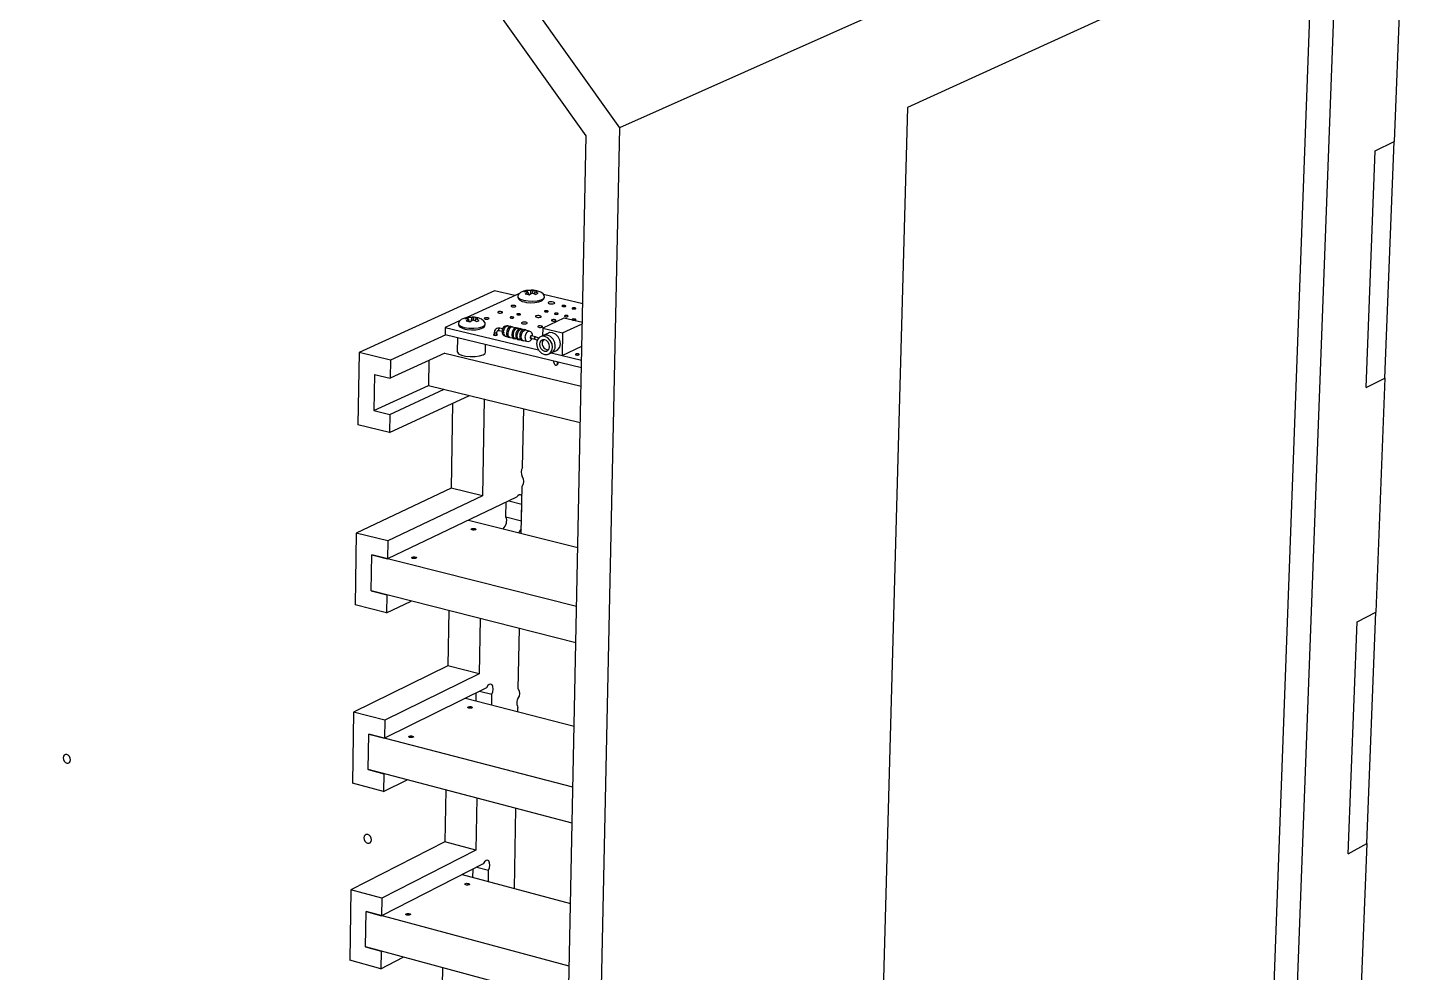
# Model space of a CAD drawing. Extents: x 0 to 254, y 0 to 197.
# Drawn here: x 201.8 to 254, y 101.9 to 137.7 of the extents above; entities that cross this region are included whole.
import ezdxf

# ---------------------------------------------------------------- set-up
doc = ezdxf.new("R2010")
doc.units = 0
doc.layers.get('0').update_dxf_attribs({"linetype": 'CONTINUOUS'})

msp = doc.modelspace()

# ---------------------------------------------------------------- linework, layer by layer
at = {"color": 7, "linetype": 'CONTINUOUS'}
for p, q in [((185.673, 188.161), (224.24, 133.923)), ((222.976, 133.617), (184.851, 187.279)), ((253.421, 146.944), (224.24, 133.923)), ((253.952, 142.47), (253.598, 133.406)), ((251.463, 142.146), (235.16, 134.695)), ((249.755, 96.683), (251.463, 142.146)), ((248.88, 96.917), (250.539, 141.724)), ((235.16, 134.695), (233.842, 87.453)), ((221.566, 64.996), (222.976, 133.617)), ((224.24, 133.923), (222.763, 64.617)), ((252.538, 124.078), (252.885, 133.06)), ((252.885, 133.06), (253.598, 133.406)), ((253.248, 124.439), (253.598, 133.406)), ((220.866, 127.745), (220.965, 127.77)), ((220.965, 127.77), (220.926, 127.66)), ((219.501, 127.752), (214.368, 125.409)), ((220.445, 127.647), (218.45, 126.734)), ((220.273, 127.568), (219.501, 127.752)), ((220.765, 127.699), (220.619, 127.713)), ((220.694, 127.761), (220.693, 127.761)), ((220.866, 127.745), (220.72, 127.759)), ((220.72, 127.759), (220.75, 127.7)), ((220.765, 127.699), (220.763, 127.611)), ((220.765, 127.67), (220.798, 127.602)), ((220.866, 127.745), (220.864, 127.632)), ((221.015, 127.71), (221.014, 127.627)), ((221.015, 127.71), (221.114, 127.735)), ((222.846, 127.25), (221.358, 127.604)), ((218.625, 126.718), (218.478, 126.733)), ((218.478, 126.733), (218.508, 126.673)), ((218.625, 126.718), (218.724, 126.743)), ((218.721, 126.746), (218.649, 126.75)), ((218.724, 126.743), (218.685, 126.631)), ((217.635, 126.361), (217.63, 126.086)), ((218.201, 126.62), (217.635, 126.361)), ((217.635, 126.361), (221.163, 125.512)), ((218.522, 126.671), (218.376, 126.686)), ((218.522, 126.671), (218.521, 126.582)), ((218.522, 126.645), (218.557, 126.573)), ((218.625, 126.718), (218.623, 126.605)), ((218.774, 126.682), (218.773, 126.598)), ((218.774, 126.682), (218.874, 126.708)), ((219.681, 126.243), (219.787, 126.217)), ((219.682, 126.242), (219.681, 126.243)), ((219.809, 126.305), (219.703, 126.331)), ((220.09, 126.397), (220.009, 126.416)), ((220.183, 126.384), (220.123, 126.398)), ((220.289, 126.349), (220.189, 126.373)), ((220.382, 126.336), (220.322, 126.35)), ((220.439, 126.313), (220.387, 126.325)), ((220.532, 126.3), (220.472, 126.314)), ((220.589, 126.277), (220.538, 126.289)), ((220.683, 126.264), (220.623, 126.278)), ((220.82, 126.222), (220.688, 126.253)), ((221.328, 126.337), (221.322, 126.044)), ((222.135, 126.71), (221.328, 126.337)), ((221.328, 126.337), (222.083, 126.156)), ((222.083, 126.156), (222.83, 126.502)), ((222.831, 126.543), (222.135, 126.71)), ((217.659, 126.08), (215.564, 125.119)), ((217.63, 126.086), (222.796, 124.842)), ((218.101, 125.973), (218.091, 125.439)), ((219.16, 125.419), (219.166, 125.717)), ((219.493, 126.152), (219.492, 126.065)), ((219.583, 126.063), (219.584, 126.15)), ((219.584, 126.15), (219.584, 126.15)), ((219.915, 126.028), (219.997, 126.008)), ((220.026, 125.992), (220.086, 125.977)), ((220.096, 125.984), (220.195, 125.96)), ((220.225, 125.944), (220.285, 125.929)), ((220.294, 125.936), (220.346, 125.924)), ((220.375, 125.908), (220.435, 125.893)), ((220.445, 125.9), (220.496, 125.888)), ((220.525, 125.872), (220.585, 125.857)), ((220.595, 125.864), (220.727, 125.833)), ((220.883, 125.954), (221.034, 125.918)), ((221.055, 126.006), (220.904, 126.042)), ((221.348, 126.056), (221.245, 126.009)), ((221.543, 126.147), (221.349, 126.056)), ((222.083, 126.156), (222.065, 125.295)), ((214.368, 125.409), (214.326, 122.667)), ((215.564, 125.119), (214.368, 125.409)), ((217.618, 125.382), (215.553, 124.431)), ((217.618, 125.385), (222.782, 124.136)), ((221.553, 125.347), (221.655, 125.394)), ((221.654, 125.394), (222.065, 125.295)), ((221.654, 125.394), (222.802, 125.117)), ((221.656, 125.395), (221.851, 125.485)), ((222.065, 125.295), (222.813, 125.643)), ((215.564, 125.119), (215.553, 124.431)), ((217.014, 125.104), (216.998, 124.162)), ((221.755, 125.028), (221.756, 125.092)), ((221.857, 124.937), (221.878, 124.947)), ((221.89, 124.995), (221.892, 125.06)), ((221.89, 124.995), (221.911, 125.005)), ((221.911, 125.005), (221.912, 125.055)), ((214.955, 124.577), (214.933, 123.206)), ((214.933, 123.206), (216.998, 124.162)), ((214.955, 124.577), (215.553, 124.431)), ((216.998, 124.162), (222.753, 122.76)), ((252.538, 124.078), (253.248, 124.439)), ((253.248, 124.439), (252.901, 115.569)), ((215.52, 122.373), (218.55, 123.784)), ((215.531, 123.06), (217.594, 124.017)), ((219.108, 123.648), (219.041, 119.972)), ((214.933, 123.206), (215.531, 123.06)), ((217.912, 123.487), (217.855, 120.266)), ((220.565, 121.052), (220.608, 123.283)), ((215.52, 122.373), (214.326, 122.667)), ((215.531, 123.06), (215.52, 122.373)), ((217.855, 120.266), (214.263, 118.564)), ((219.041, 119.972), (215.453, 118.265)), ((219.041, 119.972), (217.855, 120.266)), ((220.517, 118.554), (220.551, 120.339)), ((220.337, 119.92), (215.442, 117.583)), ((219.935, 119.176), (219.945, 119.733)), ((220.05, 119.783), (220.538, 119.662)), ((220.526, 119.029), (220.538, 119.662)), ((218.52, 119.052), (222.656, 118.02)), ((219.935, 119.176), (220.526, 119.029)), ((214.263, 118.564), (214.221, 115.842)), ((215.453, 118.265), (214.263, 118.564)), ((215.453, 118.265), (215.442, 117.583)), ((214.825, 116.371), (214.847, 117.733)), ((222.61, 115.774), (214.847, 117.733)), ((214.847, 117.733), (215.442, 117.583)), ((222.581, 114.4), (214.825, 116.371)), ((214.825, 116.371), (215.42, 116.22)), ((215.409, 115.539), (214.221, 115.842)), ((215.42, 116.22), (215.409, 115.539)), ((215.409, 115.539), (216.337, 115.987)), ((217.774, 115.622), (217.737, 113.532)), ((218.955, 115.321), (218.917, 113.228)), ((252.194, 115.193), (252.901, 115.569)), ((252.559, 106.795), (252.901, 115.569)), ((220.404, 112.659), (220.448, 114.942)), ((251.855, 106.403), (252.194, 115.193)), ((217.737, 113.532), (214.158, 111.776)), ((218.917, 113.228), (215.343, 111.468)), ((218.917, 113.228), (217.737, 113.532)), ((219.196, 112.701), (215.332, 110.791)), ((218.398, 112.307), (222.516, 111.244)), ((218.806, 112.202), (218.812, 112.511)), ((218.935, 112.572), (219.403, 112.452)), ((219.396, 112.049), (219.403, 112.452)), ((214.158, 111.776), (214.116, 109.077)), ((215.343, 111.468), (214.158, 111.776)), ((220.387, 111.794), (220.39, 111.948)), ((215.343, 111.468), (215.332, 110.791)), ((214.718, 109.595), (214.739, 110.946)), ((222.469, 108.928), (214.739, 110.946)), ((214.739, 110.946), (215.332, 110.791)), ((222.441, 107.566), (214.718, 109.595)), ((214.718, 109.595), (215.311, 109.44)), ((215.3, 108.765), (214.116, 109.077)), ((215.311, 109.44), (215.3, 108.765)), ((215.3, 108.765), (216.189, 109.209)), ((217.654, 108.824), (217.619, 106.852)), ((218.831, 108.515), (218.794, 106.54)), ((220.258, 105.089), (220.316, 108.124)), ((217.619, 106.852), (214.054, 105.044)), ((218.794, 106.54), (215.234, 104.727)), ((218.794, 106.54), (217.619, 106.852)), ((251.855, 106.403), (252.559, 106.795)), ((252.559, 106.795), (252.22, 98.113)), ((219.072, 106.023), (215.224, 104.056)), ((218.83, 105.899), (219.279, 105.779)), ((218.278, 105.617), (222.378, 104.524)), ((218.684, 105.509), (218.689, 105.827)), ((219.271, 105.352), (219.279, 105.779)), ((214.054, 105.044), (214.013, 102.366)), ((215.234, 104.727), (214.054, 105.044)), ((215.234, 104.727), (215.224, 104.056)), ((214.612, 102.875), (214.633, 104.215)), ((222.329, 102.14), (214.633, 104.215)), ((214.633, 104.215), (215.224, 104.056)), ((222.302, 100.789), (214.612, 102.875)), ((214.612, 102.875), (215.202, 102.715)), ((215.191, 102.046), (214.013, 102.366)), ((215.202, 102.715), (215.191, 102.046)), ((215.191, 102.046), (216.045, 102.486)), ((217.535, 102.082), (217.502, 100.227))]:
    msp.add_line(p, q, dxfattribs=at)
for points in [[(220.892, 127.777), (220.691, 127.76), (220.603, 127.739), (220.483, 127.684), (220.405, 127.608), (220.383, 127.54), (220.382, 127.529)], [(220.983, 127.77), (220.968, 127.773), (220.892, 127.777)], [(221.114, 127.735), (221.008, 127.763), (220.965, 127.77)], [(221.391, 127.509), (221.383, 127.564), (221.342, 127.629), (221.253, 127.694), (221.105, 127.749), (220.983, 127.77)], [(220.382, 127.53), (220.396, 127.49), (220.471, 127.434), (220.603, 127.389)], [(220.387, 127.53), (220.384, 127.503), (220.411, 127.442), (220.46, 127.395), (220.555, 127.347), (220.633, 127.324)], [(220.603, 127.389), (220.773, 127.362), (220.958, 127.356), (221.134, 127.372), (221.276, 127.408), (221.366, 127.459), (221.391, 127.51)], [(220.72, 127.759), (220.646, 127.729), (220.619, 127.713)], [(220.633, 127.324), (220.709, 127.31), (220.871, 127.295), (221.033, 127.3), (221.18, 127.325), (221.3, 127.372), (221.364, 127.43), (221.391, 127.497), (221.388, 127.511)], [(220.666, 127.633), (220.735, 127.682), (220.765, 127.699)], [(220.666, 127.633), (220.772, 127.609), (220.815, 127.597)], [(220.815, 127.597), (220.885, 127.647), (220.914, 127.663)], [(221.059, 127.608), (220.958, 127.65), (220.914, 127.663)], [(221.161, 127.655), (221.059, 127.696), (221.015, 127.71)], [(221.059, 127.608), (221.134, 127.644), (221.161, 127.655)], [(221.766, 127.264), (221.785, 127.278), (221.785, 127.294), (221.767, 127.309), (221.732, 127.321), (221.687, 127.328), (221.637, 127.329), (221.592, 127.324), (221.556, 127.314), (221.537, 127.299), (221.537, 127.283), (221.555, 127.268), (221.59, 127.256), (221.636, 127.249), (221.685, 127.248), (221.731, 127.253), (221.766, 127.264)], [(218.649, 126.75), (218.448, 126.734), (218.359, 126.711), (218.239, 126.657), (218.161, 126.58), (218.138, 126.511), (218.137, 126.5)], [(218.478, 126.733), (218.403, 126.701), (218.376, 126.686)], [(219.152, 126.481), (219.143, 126.537), (219.102, 126.602), (219.012, 126.668), (218.879, 126.719), (218.749, 126.744), (218.721, 126.746)], [(218.874, 126.708), (218.767, 126.736), (218.724, 126.743)], [(219.28, 126.681), (219.293, 126.692), (219.294, 126.703), (219.281, 126.714), (219.256, 126.723), (219.224, 126.728), (219.188, 126.729), (219.155, 126.725), (219.13, 126.717), (219.116, 126.707), (219.116, 126.695), (219.129, 126.685), (219.154, 126.676), (219.186, 126.671), (219.222, 126.67), (219.254, 126.674), (219.28, 126.681)], [(219.79, 126.916), (219.804, 126.926), (219.804, 126.937), (219.791, 126.948), (219.766, 126.957), (219.734, 126.962), (219.698, 126.963), (219.666, 126.959), (219.641, 126.951), (219.627, 126.941), (219.626, 126.93), (219.639, 126.919), (219.664, 126.91), (219.697, 126.905), (219.732, 126.904), (219.765, 126.908), (219.79, 126.916)], [(220.221, 126.722), (220.232, 126.73), (220.232, 126.74), (220.221, 126.748), (220.202, 126.755), (220.176, 126.759), (220.148, 126.76), (220.121, 126.757), (220.101, 126.751), (220.09, 126.742), (220.09, 126.733), (220.101, 126.725), (220.12, 126.718), (220.146, 126.714), (220.174, 126.713), (220.201, 126.716), (220.221, 126.722)], [(220.299, 127.149), (220.312, 127.159), (220.313, 127.171), (220.299, 127.182), (220.275, 127.19), (220.242, 127.195), (220.207, 127.196), (220.174, 127.192), (220.149, 127.185), (220.136, 127.174), (220.135, 127.163), (220.148, 127.152), (220.173, 127.144), (220.205, 127.139), (220.241, 127.138), (220.273, 127.142), (220.299, 127.149)], [(220.479, 126.841), (220.49, 126.849), (220.49, 126.858), (220.48, 126.867), (220.46, 126.874), (220.434, 126.878), (220.406, 126.879), (220.38, 126.876), (220.36, 126.87), (220.349, 126.861), (220.349, 126.852), (220.359, 126.844), (220.379, 126.837), (220.405, 126.833), (220.433, 126.832), (220.459, 126.835), (220.479, 126.841)], [(221.253, 126.752), (221.269, 126.765), (221.27, 126.778), (221.254, 126.791), (221.224, 126.802), (221.185, 126.808), (221.143, 126.809), (221.104, 126.804), (221.074, 126.795), (221.057, 126.783), (221.057, 126.769), (221.073, 126.756), (221.102, 126.746), (221.141, 126.74), (221.184, 126.739), (221.223, 126.743), (221.253, 126.752)], [(221.524, 126.956), (221.535, 126.964), (221.535, 126.973), (221.524, 126.982), (221.504, 126.989), (221.478, 126.993), (221.45, 126.994), (221.424, 126.991), (221.404, 126.984), (221.393, 126.976), (221.393, 126.967), (221.404, 126.958), (221.423, 126.952), (221.449, 126.947), (221.478, 126.947), (221.504, 126.95), (221.524, 126.956)], [(221.904, 126.865), (221.915, 126.873), (221.915, 126.883), (221.904, 126.891), (221.884, 126.898), (221.858, 126.902), (221.83, 126.903), (221.804, 126.9), (221.784, 126.894), (221.773, 126.886), (221.773, 126.876), (221.784, 126.868), (221.803, 126.861), (221.829, 126.857), (221.858, 126.856), (221.884, 126.859), (221.904, 126.865)], [(222.19, 127.158), (222.201, 127.167), (222.201, 127.176), (222.19, 127.184), (222.17, 127.191), (222.145, 127.195), (222.116, 127.196), (222.09, 127.193), (222.07, 127.187), (222.06, 127.179), (222.059, 127.169), (222.07, 127.161), (222.09, 127.154), (222.116, 127.15), (222.144, 127.149), (222.17, 127.152), (222.19, 127.158)], [(222.284, 126.774), (222.295, 126.783), (222.295, 126.792), (222.285, 126.801), (222.265, 126.807), (222.239, 126.811), (222.211, 126.812), (222.184, 126.809), (222.164, 126.803), (222.153, 126.795), (222.153, 126.786), (222.164, 126.777), (222.184, 126.77), (222.21, 126.766), (222.238, 126.765), (222.264, 126.768), (222.284, 126.774)], [(222.57, 127.068), (222.581, 127.076), (222.581, 127.085), (222.57, 127.094), (222.55, 127.101), (222.524, 127.105), (222.496, 127.105), (222.47, 127.102), (222.45, 127.096), (222.439, 127.088), (222.439, 127.079), (222.45, 127.07), (222.47, 127.063), (222.496, 127.059), (222.524, 127.059), (222.55, 127.062), (222.57, 127.068)], [(218.137, 126.501), (218.151, 126.461), (218.226, 126.404), (218.358, 126.359)], [(218.142, 126.501), (218.14, 126.473), (218.167, 126.412), (218.217, 126.364), (218.314, 126.316), (218.388, 126.294)], [(218.358, 126.359), (218.528, 126.332), (218.715, 126.326), (218.892, 126.342), (219.035, 126.378), (219.126, 126.43), (219.152, 126.482)], [(218.388, 126.294), (218.465, 126.279), (218.627, 126.264), (218.791, 126.27), (218.939, 126.295), (219.059, 126.343), (219.125, 126.401), (219.152, 126.469), (219.149, 126.484)], [(218.422, 126.605), (218.492, 126.655), (218.522, 126.671)], [(218.422, 126.605), (218.528, 126.581), (218.571, 126.569)], [(218.571, 126.569), (218.642, 126.619), (218.672, 126.635)], [(218.817, 126.58), (218.715, 126.622), (218.672, 126.635)], [(218.92, 126.627), (218.818, 126.669), (218.774, 126.682)], [(218.817, 126.58), (218.893, 126.615), (218.92, 126.627)], [(219.584, 126.15), (219.589, 126.185), (219.605, 126.218), (219.631, 126.238), (219.668, 126.245), (219.681, 126.243)], [(220.123, 126.398), (220.123, 126.398), (220.078, 126.392), (220.033, 126.356), (219.994, 126.296), (219.967, 126.22), (219.957, 126.14)], [(220.086, 125.977), (220.049, 126.002), (220.025, 126.055), (220.017, 126.126), (220.027, 126.206), (220.054, 126.282), (220.093, 126.342), (220.138, 126.378), (220.183, 126.384), (220.183, 126.384)], [(220.322, 126.35), (220.322, 126.35), (220.277, 126.345), (220.232, 126.309), (220.193, 126.248), (220.166, 126.172), (220.156, 126.093)], [(220.285, 125.929), (220.248, 125.955), (220.223, 126.007), (220.216, 126.078), (220.226, 126.158), (220.253, 126.234), (220.292, 126.294), (220.337, 126.33), (220.382, 126.336), (220.382, 126.336)], [(220.472, 126.314), (220.472, 126.314), (220.427, 126.309), (220.382, 126.273), (220.343, 126.212), (220.316, 126.136), (220.306, 126.057)], [(220.435, 125.893), (220.398, 125.918), (220.374, 125.971), (220.366, 126.042), (220.376, 126.122), (220.403, 126.198), (220.442, 126.258), (220.487, 126.294), (220.532, 126.3), (220.532, 126.3)], [(220.623, 126.278), (220.622, 126.278), (220.578, 126.273), (220.532, 126.237), (220.493, 126.176), (220.467, 126.1), (220.456, 126.021)], [(220.585, 125.857), (220.548, 125.882), (220.524, 125.935), (220.516, 126.006), (220.527, 126.086), (220.554, 126.162), (220.593, 126.222), (220.638, 126.258), (220.683, 126.264), (220.683, 126.264)], [(220.724, 126.508), (220.74, 126.521), (220.741, 126.534), (220.725, 126.547), (220.695, 126.558), (220.656, 126.564), (220.614, 126.565), (220.574, 126.56), (220.544, 126.551), (220.528, 126.539), (220.527, 126.525), (220.543, 126.512), (220.573, 126.502), (220.612, 126.495), (220.654, 126.495), (220.694, 126.499), (220.724, 126.508)], [(221.302, 126.373), (221.315, 126.383), (221.316, 126.394), (221.303, 126.404), (221.279, 126.413), (221.247, 126.418), (221.213, 126.418), (221.182, 126.415), (221.157, 126.407), (221.144, 126.397), (221.144, 126.386), (221.157, 126.376), (221.181, 126.367), (221.212, 126.362), (221.246, 126.362), (221.278, 126.365), (221.302, 126.373)], [(221.819, 126.611), (221.832, 126.621), (221.832, 126.632), (221.819, 126.643), (221.795, 126.651), (221.764, 126.656), (221.73, 126.657), (221.698, 126.653), (221.674, 126.646), (221.661, 126.636), (221.66, 126.625), (221.673, 126.614), (221.697, 126.606), (221.729, 126.601), (221.763, 126.6), (221.794, 126.604), (221.819, 126.611)], [(222.571, 126.642), (222.581, 126.65), (222.582, 126.66), (222.571, 126.668), (222.551, 126.675), (222.525, 126.679), (222.497, 126.68), (222.471, 126.677), (222.451, 126.671), (222.44, 126.662), (222.439, 126.653), (222.45, 126.645), (222.47, 126.638), (222.496, 126.634), (222.524, 126.633), (222.55, 126.636), (222.571, 126.642)], [(219.492, 126.102), (219.478, 126.097), (219.467, 126.089), (219.466, 126.079), (219.477, 126.071), (219.497, 126.064), (219.523, 126.06), (219.551, 126.059), (219.577, 126.062), (219.597, 126.068), (219.597, 126.068)], [(219.597, 126.068), (219.608, 126.076), (219.609, 126.086), (219.598, 126.094), (219.583, 126.1)], [(220.868, 125.986), (220.87, 126.004), (220.876, 126.02), (220.885, 126.033), (220.895, 126.041), (220.904, 126.042), (220.904, 126.042)], [(221.701, 125.605), (221.681, 125.742), (221.617, 125.87), (221.521, 125.968), (221.406, 126.022), (221.29, 126.024), (221.19, 125.973), (221.123, 125.876), (221.097, 125.75), (221.117, 125.613), (221.181, 125.485), (221.277, 125.387), (221.392, 125.333), (221.508, 125.331), (221.608, 125.383), (221.675, 125.479), (221.701, 125.605)], [(221.588, 125.632), (221.575, 125.718), (221.535, 125.798), (221.475, 125.859), (221.403, 125.893), (221.331, 125.894), (221.268, 125.862), (221.226, 125.802), (221.21, 125.723), (221.223, 125.637), (221.262, 125.557), (221.323, 125.496), (221.395, 125.462), (221.467, 125.461), (221.529, 125.493), (221.572, 125.553), (221.588, 125.632)], [(221.324, 126.148), (221.322, 126.145), (221.322, 126.136), (221.324, 126.133)], [(221.803, 125.653), (221.783, 125.79), (221.72, 125.917), (221.623, 126.016), (221.508, 126.07), (221.392, 126.071), (221.348, 126.056)], [(221.804, 125.653), (221.784, 125.79), (221.721, 125.918), (221.624, 126.016), (221.509, 126.07), (221.393, 126.072), (221.349, 126.056)], [(221.851, 125.485), (221.905, 125.521), (221.973, 125.617), (221.999, 125.743), (221.978, 125.881), (221.915, 126.008), (221.819, 126.106), (221.704, 126.16), (221.587, 126.162), (221.543, 126.147)], [(218.091, 125.439), (218.094, 125.421), (218.143, 125.362), (218.251, 125.31), (218.404, 125.273), (218.584, 125.255), (218.769, 125.258), (218.937, 125.281), (219.067, 125.323)], [(219.067, 125.323), (219.143, 125.377), (219.16, 125.419)], [(222.698, 125.323), (222.709, 125.331), (222.709, 125.34), (222.699, 125.349), (222.679, 125.356), (222.652, 125.36), (222.624, 125.361), (222.598, 125.358), (222.578, 125.352), (222.567, 125.343), (222.566, 125.334), (222.577, 125.325), (222.597, 125.318), (222.623, 125.314), (222.652, 125.314), (222.678, 125.317), (222.698, 125.323)], [(220.544, 119.963), (220.532, 119.982), (220.49, 120.013), (220.439, 120.013), (220.386, 119.98), (220.337, 119.92)], [(218.781, 118.69), (218.756, 118.682), (218.723, 118.678), (218.688, 118.679), (218.656, 118.684), (218.631, 118.693), (218.618, 118.705), (218.619, 118.717), (218.632, 118.727), (218.658, 118.735), (218.69, 118.739), (218.725, 118.739), (218.758, 118.733), (218.782, 118.724), (218.795, 118.713), (218.795, 118.701), (218.781, 118.69)], [(216.526, 117.611), (216.501, 117.603), (216.468, 117.599), (216.432, 117.6), (216.4, 117.605), (216.375, 117.614), (216.362, 117.626), (216.363, 117.638), (216.377, 117.648), (216.402, 117.656), (216.435, 117.66), (216.471, 117.66), (216.503, 117.654), (216.528, 117.645), (216.541, 117.634), (216.54, 117.622), (216.526, 117.611)], [(219.403, 112.452), (219.437, 112.549), (219.451, 112.651), (219.441, 112.742), (219.41, 112.807), (219.362, 112.837), (219.304, 112.828), (219.246, 112.78), (219.196, 112.701)], [(218.658, 111.934), (218.633, 111.926), (218.601, 111.922), (218.566, 111.922), (218.533, 111.928), (218.509, 111.937), (218.496, 111.949), (218.496, 111.961), (218.51, 111.972), (218.535, 111.98), (218.568, 111.984), (218.603, 111.984), (218.635, 111.978), (218.659, 111.969), (218.672, 111.957), (218.672, 111.945), (218.658, 111.934)], [(216.412, 110.82), (216.387, 110.812), (216.354, 110.808), (216.319, 110.809), (216.286, 110.814), (216.262, 110.824), (216.249, 110.836), (216.249, 110.848), (216.263, 110.859), (216.289, 110.867), (216.321, 110.871), (216.357, 110.871), (216.389, 110.865), (216.413, 110.856), (216.426, 110.844), (216.426, 110.832), (216.412, 110.82)], [(203.432, 109.967), (203.422, 110.032), (203.392, 110.092), (203.347, 110.14), (203.293, 110.166), (203.239, 110.168), (203.194, 110.145), (203.163, 110.101), (203.151, 110.041), (203.162, 109.976), (203.192, 109.915), (203.237, 109.868), (203.29, 109.841), (203.344, 109.839), (203.39, 109.863), (203.421, 109.907), (203.432, 109.967)], [(214.839, 106.931), (214.829, 106.997), (214.799, 107.059), (214.752, 107.107), (214.697, 107.134), (214.642, 107.136), (214.594, 107.113), (214.562, 107.068), (214.55, 107.008), (214.56, 106.942), (214.59, 106.881), (214.637, 106.832), (214.692, 106.805), (214.748, 106.803), (214.795, 106.826), (214.827, 106.871), (214.839, 106.931)], [(219.279, 105.779), (219.313, 105.877), (219.326, 105.978), (219.317, 106.068), (219.285, 106.132), (219.237, 106.161), (219.18, 106.15), (219.122, 106.102), (219.072, 106.023)], [(218.536, 105.233), (218.511, 105.225), (218.479, 105.22), (218.444, 105.221), (218.412, 105.227), (218.388, 105.236), (218.375, 105.248), (218.375, 105.261), (218.389, 105.272), (218.414, 105.281), (218.446, 105.285), (218.481, 105.284), (218.513, 105.279), (218.538, 105.269), (218.55, 105.257), (218.55, 105.244), (218.536, 105.233)], [(216.299, 104.086), (216.273, 104.078), (216.241, 104.073), (216.206, 104.074), (216.173, 104.08), (216.149, 104.089), (216.136, 104.102), (216.137, 104.114), (216.151, 104.126), (216.176, 104.134), (216.208, 104.139), (216.244, 104.138), (216.276, 104.132), (216.3, 104.123), (216.313, 104.11), (216.312, 104.098), (216.299, 104.086)]]:
    msp.add_lwpolyline(points, dxfattribs=at)
at = {"color": 8, "linetype": 'CONTINUOUS'}
for points in [[(219.666, 126.275), (219.669, 126.292), (219.674, 126.309), (219.683, 126.322), (219.693, 126.33), (219.703, 126.331), (219.703, 126.331)], [(219.681, 126.243), (219.681, 126.243), (219.673, 126.248), (219.668, 126.259), (219.666, 126.275)], [(219.849, 126.17), (219.859, 126.246), (219.885, 126.319), (219.922, 126.376), (219.966, 126.411), (220.008, 126.416), (220.009, 126.416)], [(220.661, 125.975), (220.671, 126.051), (220.696, 126.124), (220.734, 126.182), (220.777, 126.216), (220.82, 126.222), (220.82, 126.222)], [(219.513, 126.139), (219.501, 126.144), (219.494, 126.149), (219.493, 126.152)], [(219.584, 126.15), (219.583, 126.147), (219.576, 126.142), (219.564, 126.138), (219.547, 126.136), (219.53, 126.137), (219.513, 126.139)], [(220.863, 125.984), (220.866, 126.005), (220.873, 126.025), (220.883, 126.04), (220.895, 126.05), (220.906, 126.051), (220.916, 126.045), (220.92, 126.039)], [(220.899, 125.95), (220.893, 125.947), (220.881, 125.945), (220.871, 125.952), (220.865, 125.965), (220.863, 125.984)], [(221.019, 125.95), (221.021, 125.968), (221.027, 125.984), (221.035, 125.997), (221.045, 126.005), (221.055, 126.006), (221.055, 126.006)]]:
    msp.add_lwpolyline(points, dxfattribs=at)
at = {"color": 7, "linetype": 'CONTINUOUS'}
for centre, radius, start, end in [((219.667, 126.161), 0.174, 78.1419, 182.9338), ((219.948, 126.189), 0.163, 172.4429, 258.7455), ((219.978, 126.224), 0.193, 81.1081, 184.0613), ((220.784, 126.058), 0.166, 349.8425, 77.5535), ((220.092, 126.113), 0.138, 168.3875, 241.3757), ((220.291, 126.065), 0.138, 168.3736, 241.3566), ((220.441, 126.029), 0.138, 168.363, 241.3422), ((220.591, 125.993), 0.138, 168.3525, 241.3277), ((220.766, 125.999), 0.169, 256.8007, 341.0346), ((220.898, 125.98), 0.03, 168.3292, 241.2989), ((221, 125.792), 0.13, 27.8991, 75.1099), ((221.017, 125.828), 0.182, 36.4048, 78.0083), ((221.556, 125.751), 0.246, 144.2942, 267.5188), ((221.528, 125.639), 0.276, 297.525, 2.8493), ((221.529, 125.639), 0.276, 297.525, 2.8492), ((221.85, 125.025), 0.0953, 178.234, 252.3224), ((221.833, 124.99), 0.0573, 257.5923, 5.0411), ((221.849, 125.002), 0.0621, 297.7355, 2.6794), ((220.905, 120.864), 0.388, 151.0208, 204.4225), ((220.334, 120.522), 0.285, 319.8782, 39.8402), ((219.569, 119.027), 0.395, 310.3885, 22.144), ((220.205, 118.837), 0.334, 309.2477, 340.9133), ((220.204, 112.486), 0.264, 316.0732, 40.8809), ((220.735, 112.123), 0.387, 137.5287, 206.8934)]:
    msp.add_arc(centre, radius, start, end, dxfattribs=at)
at = {"color": 8, "linetype": 'CONTINUOUS'}
for centre, radius, start, end in [((219.979, 126.143), 0.132, 168.3951, 241.3867), ((220.79, 125.948), 0.132, 168.3212, 241.399), ((221.048, 125.944), 0.0303, 168.5132, 240.2527)]:
    msp.add_arc(centre, radius, start, end, dxfattribs=at)

doc.saveas('drawing.dxf')
